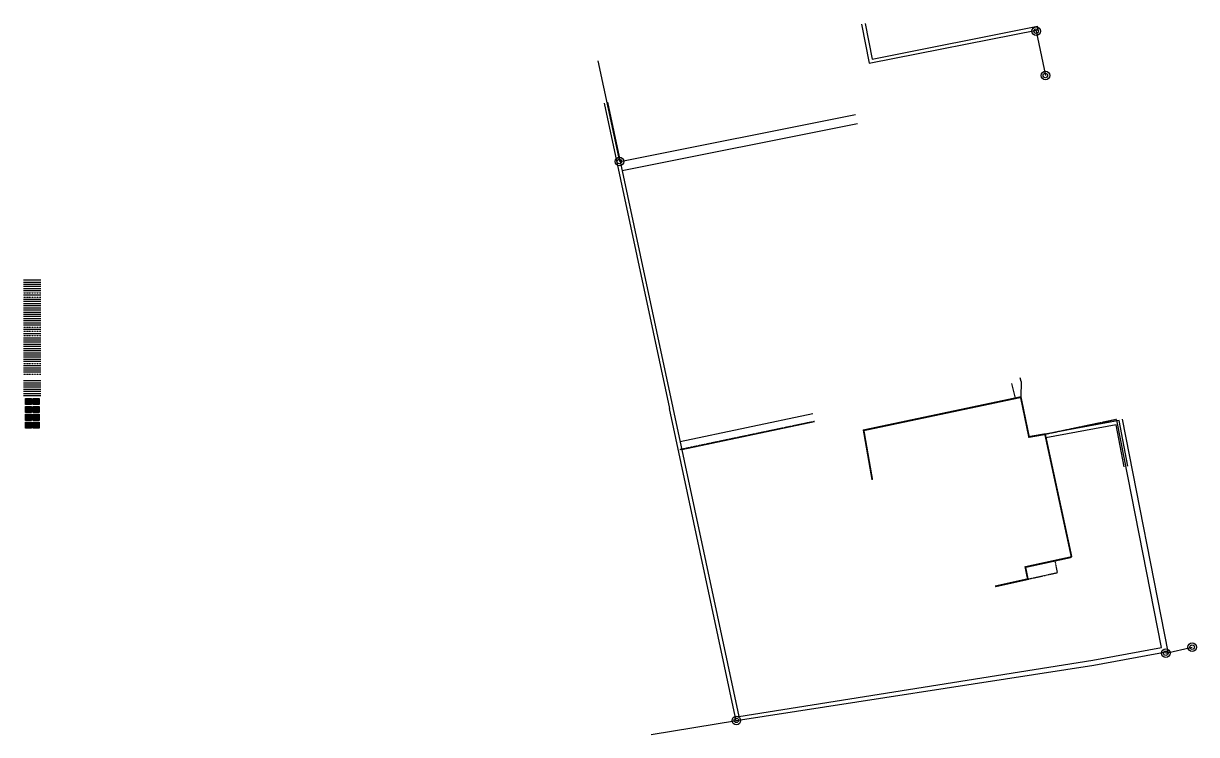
# Model space of a CAD drawing. Header units: inches. Extents: x -1807 to 4671, y 516 to 4439.
import ezdxf
from ezdxf.enums import TextEntityAlignment as Align

# ---------------------------------------------------------------- set-up
doc = ezdxf.new("R2010")
doc.units = ezdxf.units.IN
doc.header["$LTSCALE"] = 0.03
doc.header["$PDMODE"] = 3
doc.header["$PDSIZE"] = 0.05
for name, pattern in [('BORDER2', [0.875, 0.25, -0.125, 0.25, -0.125, 0, -0.125]), ('DASHED', [19.05, 12.7, -6.35]), ('DASHED2', [0.375, 0.25, -0.125]), ('HIDDEN', [0.375, 0.25, -0.125]), ('HIDDEN2', [0.1875, 0.125, -0.0625])]:
    doc.linetypes.add(name, pattern=pattern)
for name, color, linetype in [('1602', 120, 'Continuous'), ('1BATIM', 7, 'Continuous'), ('1KIR-EVEN', 142, 'Continuous'), ('2100', 7, 'Continuous'), ('2206', 240, 'DASHED'), ('2346', 6, 'Continuous'), ('2601', 142, 'Continuous'), ('A-Anno-Dim 100', 9, 'Continuous'), ('A-Anno-Dim 25', 9, 'Continuous'), ('A-Anno-Dim 50', 9, 'Continuous'), ('A-Anno-Symbol 100', 2, 'Continuous'), ('A-Anno-Symbol 25', 2, 'Continuous'), ('A-Anno-Symbol 50', 2, 'Continuous'), ('A-Anno-Text 100', 2, 'Continuous'), ('A-Anno-Text 25', 2, 'Continuous'), ('A-Anno-Text 50', 2, 'Continuous'), ('A-Building Line', 240, 'BORDER2'), ('A-CENTER', 12, 'BORDER2'), ('A-Concrete', 4, 'Continuous'), ('A-Dashed', 9, 'DASHED2'), ('A-Demo', 2, 'Continuous'), ('A-Demolition-hatch', 50, 'Continuous'), ('A-Door', 9, 'Continuous'), ('A-Elec', 2, 'Continuous'), ('A-Elec Dashed', 12, 'Continuous'), ('A-Flor-Strs', 8, 'Continuous'), ('A-Furn', 12, 'Continuous'), ('A-Ground', 4, 'Continuous'), ('A-Hatch Conc.', 141, 'Continuous'), ('A-Hatch Elevation', 30, 'Continuous'), ('A-Hatch Shadow', 253, 'Continuous'), ('A-Hatch Wall', 240, 'Continuous'), ('A-Hatch Window', 96, 'Continuous'), ('A-HATCH-01', 30, 'Continuous'), ('A-HATCH-02', 140, 'Continuous'), ('A-HATCH-03', 72, 'Continuous'), ('A-HATCH-04', 201, 'Continuous'), ('A-HATCH-05', 40, 'Continuous'), ('A-HATCH-06', 61, 'Continuous'), ('A-hatch-floor', 253, 'Continuous'), ('A-Kkt', 2, 'DASHED2'), ('A-Light Fixture', 2, 'Continuous'), ('A-Ovhd', 9, 'HIDDEN2'), ('A-pfix', 12, 'Continuous'), ('A-Pool', 131, 'Continuous'), ('A-Property Line', 162, 'BORDER2'), ('A-View 1', 3, 'Continuous'), ('A-View 2', 2, 'Continuous'), ('A-view 3', 9, 'Continuous'), ('A-View 4', 8, 'Continuous'), ('A-View 5', 12, 'Continuous'), ('A-Wall', 3, 'Continuous'), ('A-Wall Hatch', 252, 'Continuous'), ('A-Wall_Head', 8, 'DASHED2'), ('A-Window', 12, 'Continuous'), ('A-Window sill', 9, 'Continuous'), ('GADER', 7, 'Continuous')]:
    doc.layers.add(name, color=color, linetype=linetype)
doc.layers.add('A-Area', color=11, linetype='Continuous', plot=False)
doc.layers.add('A-unplot', color=3, linetype='Continuous', plot=False)
doc.styles.add('TRHEBTXT', font='HEBTXT.SHX')

# ---------------------------------------------------------------- blocks, each defined once
blk = doc.blocks.new('TRP0001')
at = {"linetype": 'Continuous'}
for radius in [0.95, 0.5]:
    blk.add_circle((0, 0), radius, dxfattribs=at)
blk.add_point((0, 0))
at = {"style": 'TRHEBTXT', "flags": 8}
blk.add_attdef('NAME', text='', height=1.8, dxfattribs=at).set_placement((0, 2.1), align=Align.BOTTOM_CENTER)
blk.add_attdef('HIGHTM', text='', height=1.6, dxfattribs=at).set_placement((-1.5, 0), align=Align.RIGHT)
blk.add_attdef('HIGHTC', (1.5, 0), '', height=1.6, dxfattribs=at)
blk.add_attdef('MARK', text='', height=2, dxfattribs=at).set_placement((0, -1.3), align=Align.TOP_CENTER)
blk = doc.blocks.new('layers')
at = {"layer": 'A-HATCH-01'}
blk.add_hatch(color=256, dxfattribs=at).paths.add_polyline_path([(-16.6, -137.2), (-16.6, -128.7), (-8.1, -128.7), (-8.1, -137.2)])
at = {"layer": 'A-HATCH-02'}
blk.add_hatch(color=256, dxfattribs=at).paths.add_polyline_path([(-5.6, -126.2), (-5.6, -117.7), (2.9, -117.7), (2.9, -126.2)])
at = {"layer": 'A-HATCH-03'}
blk.add_hatch(color=256, dxfattribs=at).paths.add_polyline_path([(-16.6, -126.2), (-16.6, -117.7), (-8.1, -117.7), (-8.1, -126.2)])
at = {"layer": 'A-HATCH-04'}
blk.add_hatch(color=256, dxfattribs=at).paths.add_polyline_path([(-5.6, -104.2), (-5.6, -95.7), (2.9, -95.7), (2.9, -104.2)])
at = {"layer": 'A-HATCH-05'}
blk.add_hatch(color=256, dxfattribs=at).paths.add_polyline_path([(-16.6, -115.2), (-16.6, -106.7), (-8.1, -106.7), (-8.1, -115.2)])
at = {"layer": 'A-HATCH-06'}
blk.add_hatch(color=256, dxfattribs=at).paths.add_polyline_path([(-16.6, -104.2), (-16.6, -95.7), (-8.1, -95.7), (-8.1, -104.2)])
at = {"layer": 'A-hatch-floor'}
blk.add_hatch(color=256, dxfattribs=at).paths.add_polyline_path([(-5.6, -115.2), (-5.6, -106.7), (2.9, -106.7), (2.9, -115.2)])
at = {"layer": 'A-Pool'}
blk.add_hatch(color=256, dxfattribs=at).paths.add_polyline_path([(-5.6, -137.2), (-5.6, -128.7), (2.9, -128.7), (2.9, -137.2)])
blk.add_lwpolyline([(-19.3, 55.6), (5, 55.6)])
for points in [[(-16.6, -104.2), (-16.6, -95.7), (-8.1, -95.7), (-8.1, -104.2)], [(-5.6, -104.2), (-5.6, -95.7), (2.9, -95.7), (2.9, -104.2)], [(-16.6, -115.2), (-16.6, -106.7), (-8.1, -106.7), (-8.1, -115.2)], [(-5.6, -115.2), (-5.6, -106.7), (2.9, -106.7), (2.9, -115.2)], [(-16.6, -126.2), (-16.6, -117.7), (-8.1, -117.7), (-8.1, -126.2)], [(-16.6, -137.2), (-16.6, -128.7), (-8.1, -128.7), (-8.1, -137.2)], [(-5.6, -126.2), (-5.6, -117.7), (2.9, -117.7), (2.9, -126.2)], [(-5.6, -137.2), (-5.6, -128.7), (2.9, -128.7), (2.9, -137.2)]]:
    blk.add_lwpolyline(points, close=True)
at = {"layer": 'A-Anno-Dim 100'}
blk.add_lwpolyline([(-19.3, 37.6), (5, 37.6)], dxfattribs=at)
at = {"layer": 'A-Anno-Dim 25'}
blk.add_line((-19.3, 58.6), (5, 58.6), dxfattribs=at)
at = {"layer": 'A-Anno-Dim 50'}
blk.add_lwpolyline([(-19.3, 34.6), (5, 34.6)], dxfattribs=at)
at = {"layer": 'A-Anno-Symbol 100'}
blk.add_lwpolyline([(-19.3, -10.4), (5, -10.4)], dxfattribs=at)
at = {"layer": 'A-Anno-Symbol 25'}
blk.add_lwpolyline([(-19.3, -13.4), (5, -13.4)], dxfattribs=at)
at = {"layer": 'A-Anno-Symbol 50'}
blk.add_lwpolyline([(-19.3, -16.4), (5, -16.4)], dxfattribs=at)
at = {"layer": 'A-Anno-Text 100'}
blk.add_lwpolyline([(-19.3, -19.4), (5, -19.4)], dxfattribs=at)
at = {"layer": 'A-Anno-Text 25'}
blk.add_line((-19.3, 61.6), (5, 61.6), dxfattribs=at)
at = {"layer": 'A-Anno-Text 50'}
blk.add_line((-19.3, 64.6), (5, 64.6), dxfattribs=at)
at = {"layer": 'A-Area'}
blk.add_line((-19.3, 67.6), (5, 67.6), dxfattribs=at)
at = {"layer": 'A-Building Line'}
blk.add_lwpolyline([(-19.3, 52.6), (5, 52.6)], dxfattribs=at)
at = {"layer": 'A-CENTER', "ltscale": 0.5}
blk.add_line((-19.3, -61.4), (5, -61.4), dxfattribs=at)
at = {"layer": 'A-Concrete'}
blk.add_lwpolyline([(-19.3, 49.6), (5, 49.6)], dxfattribs=at)
at = {"layer": 'A-Dashed'}
blk.add_lwpolyline([(-19.3, 46.6), (5, 46.6)], dxfattribs=at)
at = {"layer": 'A-Demo'}
blk.add_lwpolyline([(-19.3, 43.6), (5, 43.6)], dxfattribs=at)
at = {"layer": 'A-Demolition-hatch'}
blk.add_lwpolyline([(-19.3, 40.6), (5, 40.6)], dxfattribs=at)
at = {"layer": 'A-Door'}
blk.add_lwpolyline([(-19.3, 31.6), (5, 31.6)], dxfattribs=at)
at = {"layer": 'A-Elec'}
blk.add_lwpolyline([(-19.3, 28.6), (5, 28.6)], dxfattribs=at)
at = {"layer": 'A-Elec Dashed'}
blk.add_lwpolyline([(-19.3, 25.6), (5, 25.6)], dxfattribs=at)
at = {"layer": 'A-Flor-Strs'}
blk.add_line((-19.3, 70.6), (5, 70.6), dxfattribs=at)
at = {"layer": 'A-Furn'}
blk.add_lwpolyline([(-19.3, 22.6), (5, 22.6)], dxfattribs=at)
at = {"layer": 'A-Ground'}
blk.add_line((-19.3, -55.4), (5, -55.4), dxfattribs=at)
at = {"layer": 'A-Hatch Conc.'}
blk.add_lwpolyline([(-19.3, 19.6), (5, 19.6)], dxfattribs=at)
at = {"layer": 'A-Hatch Elevation'}
blk.add_lwpolyline([(-19.3, 16.6), (5, 16.6)], dxfattribs=at)
at = {"layer": 'A-Hatch Shadow'}
blk.add_lwpolyline([(-19.3, 13.6), (5, 13.6)], dxfattribs=at)
at = {"layer": 'A-Hatch Wall'}
blk.add_lwpolyline([(-19.3, 10.6), (5, 10.6)], dxfattribs=at)
at = {"layer": 'A-Hatch Window'}
blk.add_lwpolyline([(-19.3, 7.6), (5, 7.6)], dxfattribs=at)
at = {"layer": 'A-HATCH-01'}
blk.add_line((5, -88.9), (-19.3, -88.9), dxfattribs=at)
at = {"layer": 'A-HATCH-02'}
blk.add_line((5, -85.9), (-19.3, -85.9), dxfattribs=at)
at = {"layer": 'A-HATCH-03'}
blk.add_line((5, -82.9), (-19.3, -82.9), dxfattribs=at)
at = {"layer": 'A-HATCH-04'}
blk.add_line((5, -73.9), (-19.3, -73.9), dxfattribs=at)
at = {"layer": 'A-HATCH-05'}
blk.add_line((5, -76.9), (-19.3, -76.9), dxfattribs=at)
at = {"layer": 'A-HATCH-06'}
blk.add_line((5, -70.9), (-19.3, -70.9), dxfattribs=at)
at = {"layer": 'A-hatch-floor'}
blk.add_line((5, -79.9), (-19.3, -79.9), dxfattribs=at)
at = {"layer": 'A-Kkt'}
blk.add_lwpolyline([(-19.3, 4.6), (5, 4.6)], dxfattribs=at)
at = {"layer": 'A-Light Fixture'}
blk.add_lwpolyline([(-19.3, 1.6), (5, 1.6)], dxfattribs=at)
at = {"layer": 'A-Ovhd'}
blk.add_lwpolyline([(-19.3, -1.4), (5, -1.4)], dxfattribs=at)
at = {"layer": 'A-pfix'}
blk.add_line((-19.3, -58.4), (5, -58.4), dxfattribs=at)
at = {"layer": 'A-Pool'}
blk.add_line((5, -91.9), (-19.3, -91.9), dxfattribs=at)
blk.add_lwpolyline([(-19.3, -4.4), (5, -4.4)], dxfattribs=at)
at = {"layer": 'A-Property Line'}
blk.add_lwpolyline([(-19.3, -7.4), (5, -7.4)], dxfattribs=at)
at = {"layer": 'A-unplot'}
blk.add_lwpolyline([(-19.3, -22.4), (5, -22.4)], dxfattribs=at)
at = {"layer": 'A-View 1'}
blk.add_lwpolyline([(-19.3, -25.4), (5, -25.4)], dxfattribs=at)
at = {"layer": 'A-View 2'}
blk.add_lwpolyline([(-19.3, -28.4), (5, -28.4)], dxfattribs=at)
at = {"layer": 'A-view 3'}
blk.add_lwpolyline([(-19.3, -31.4), (5, -31.4)], dxfattribs=at)
at = {"layer": 'A-View 4'}
blk.add_lwpolyline([(-19.3, -34.4), (5, -34.4)], dxfattribs=at)
at = {"layer": 'A-View 5'}
blk.add_lwpolyline([(-19.3, -37.4), (5, -37.4)], dxfattribs=at)
at = {"layer": 'A-Wall'}
blk.add_lwpolyline([(-19.3, -40.4), (5, -40.4)], dxfattribs=at)
at = {"layer": 'A-Wall Hatch'}
blk.add_lwpolyline([(-19.3, -43.4), (5, -43.4)], dxfattribs=at)
at = {"layer": 'A-Wall_Head'}
blk.add_lwpolyline([(-19.3, -46.4), (5, -46.4)], dxfattribs=at)
at = {"layer": 'A-Window'}
blk.add_lwpolyline([(-19.3, -49.4), (5, -49.4)], dxfattribs=at)
at = {"layer": 'A-Window sill'}
blk.add_lwpolyline([(-19.3, -52.4), (5, -52.4)], dxfattribs=at)

msp = doc.modelspace()

# ---------------------------------------------------------------- linework, layer by layer
at = {"layer": '1602', "color": 8}
for p, q in [((4500.7, 964.8), (4646.9, 998.3)), ((1659.9, 516.1), (2129.5, 594))]:
    msp.add_line(p, q, dxfattribs=at)
at = {"layer": '1602', "color": 8, "flags": 128}
for points in [[(3785, 4397), (3836, 4152.3)], [(1364.6, 4233.8), (1483.6, 3677.1)]]:
    msp.add_lwpolyline(points, dxfattribs=at)
at = {"layer": '1BATIM', "color": 8, "ltscale": 2.5, "const_width": 10, "flags": 128}
for points in [[(3980.6, 1495.1), (3834.2, 2173.2)], [(3558.2, 1333.1), (3739.1, 1373.2), (3725.3, 1439.8), (3980.6, 1495.1)]]:
    msp.add_lwpolyline(points, dxfattribs=at)
at = {"layer": '1KIR-EVEN', "color": 8, "ltscale": 2.5, "flags": 128}
msp.add_lwpolyline([(4259.5, 2256.2), (4513, 971.6), (4103, 896.6), (2127.8, 591.8), (1759.4, 2314.4)], dxfattribs=at)
at = {"layer": '1KIR-EVEN', "color": 9, "ltscale": 2.5, "flags": 128}
msp.add_lwpolyline([(4259.5, 2256.2), (4513, 971.6), (4103, 896.6), (2127.8, 591.8), (1759.4, 2314.4)], dxfattribs=at)
at = {"layer": '2100', "color": 8, "const_width": 10, "flags": 128}
msp.add_lwpolyline([(2880.2, 1920.8), (2832.3, 2194.5), (3700.1, 2377.5), (3745.6, 2157.7), (3834.2, 2173.2)], dxfattribs=at)
at = {"layer": '2206', "color": 8, "linetype": 'DASHED'}
for p, q in [((2561.3, 2243.2), (1816.7, 2087.1)), ((3834.2, 2173.2), (4231.4, 2256.1))]:
    msp.add_line(p, q, dxfattribs=at)
at = {"layer": '2346', "color": 8, "flags": 128}
for points in [[(3701.7, 2463.9), (3700.1, 2377.5)], [(3670.8, 2371.3), (3651.5, 2451.9)]]:
    msp.add_lwpolyline(points, dxfattribs=at)
at = {"layer": '2601', "color": 8, "flags": 128}
for points in [[(2820.8, 4435.1), (2863.5, 4219.4)], [(2840.4, 4439), (2879.3, 4242.9)], [(2879.3, 4242.9), (3791.7, 4423.6)], [(3795.6, 4404), (3791.7, 4423.6)], [(2863.5, 4219.4), (3795.6, 4404)], [(1399.2, 3999.9), (1579.3, 3157.2)], [(1418.8, 4004.1), (1598.9, 3161.3)], [(1579.3, 3157.2), (1759.4, 2314.4)], [(1598.9, 3161.3), (1779, 2318.6)], [(3701.7, 2463.9), (3697, 2483.4)], [(1779, 2318.6), (2144, 615.5), (4097.6, 926.1), (4477.6, 995.6), (4230.1, 2250.4)], [(1818.8, 2132.5), (2552.2, 2286.6)], [(1828.1, 2089.1), (2561.3, 2243.2)], [(4290.4, 1995.9), (4242.6, 2247.7), (3834.2, 2173.2)], [(4270.8, 1992.2), (4226.6, 2224.4), (3837.8, 2153.6)]]:
    msp.add_lwpolyline(points, dxfattribs=at)
at = {"layer": '2601', "color": 9, "flags": 128}
for points in [[(1399.2, 3999.9), (1579.3, 3157.2)], [(1418.8, 4004.1), (1598.9, 3161.3)], [(1488.5, 3678.1), (2787.3, 3937.5)], [(1499.4, 3628.5), (2798.3, 3888)], [(1579.3, 3157.2), (1759.4, 2314.4)], [(1598.9, 3161.3), (1779, 2318.6)], [(1779, 2318.6), (2144, 615.5), (4097.6, 926.1), (4477.6, 995.6), (4230.1, 2250.4)]]:
    msp.add_lwpolyline(points, dxfattribs=at)
at = {"layer": 'A-Property Line', "flags": 128}
msp.add_lwpolyline([(4032.8, 2214.7), (4112.2, 2230.7)], dxfattribs=at)
at = {"layer": 'GADER', "color": 8, "linetype": 'HIDDEN'}
for p in [(3887.8, 1475), (3739.1, 1373.2)]:
    msp.add_line(p, (3901.6, 1409.1), dxfattribs=at)

# ---------------------------------------------------------------- block references
at = {"xscale": 3.937007874015748, "yscale": 3.937007874015748, "zscale": 3.937007874015748}
msp.add_blockref('layers', (-1731.1, 2746.3), dxfattribs=at)
at = {"layer": '1602', "color": 8, "xscale": 25, "yscale": 25, "zscale": 25}
for p in [(3785, 4397), (3836, 4152.3), (1483.6, 3677.1), (4500.7, 964.8), (4646.9, 998.3), (2129.5, 594)]:
    msp.add_blockref('TRP0001', p, dxfattribs=at)

doc.saveas('drawing.dxf')
